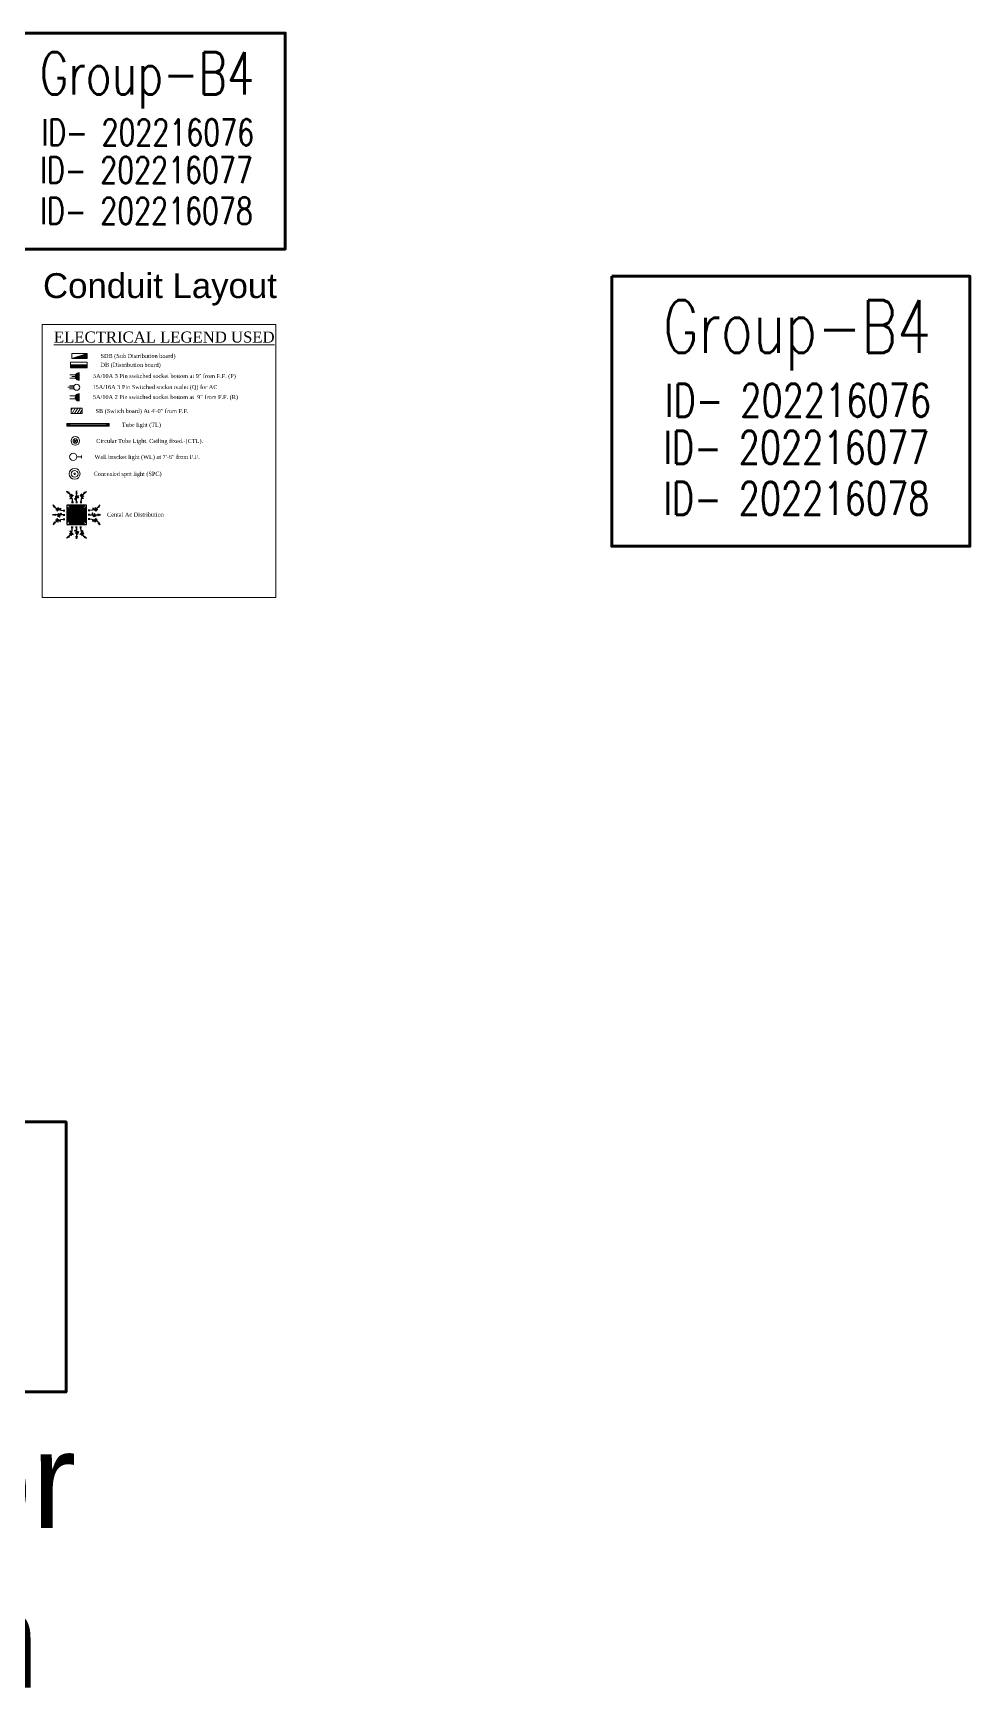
# Model space of a CAD drawing. Header units: inches. Extents: x 845 to 17085, y 908 to 10810.
# Drawn here: x 5850 to 7640, y 1078 to 4243 of the extents above; entities that cross this region are included whole.
import ezdxf
from ezdxf.enums import TextEntityAlignment as Align

# ---------------------------------------------------------------- set-up
doc = ezdxf.new("R2010")
doc.units = ezdxf.units.IN
doc.header["$LTSCALE"] = 15
doc.header["$MEASUREMENT"] = 0
for name, color, linetype in [('AIR', 7, 'Continuous'), ('AIR-00', 8, 'Continuous'), ('AIR-01', 105, 'Continuous'), ('AIR-02', 2, 'Continuous'), ('AIR-04', 40, 'Continuous'), ('Text', 255, 'Continuous')]:
    doc.layers.add(name, color=color, linetype=linetype)
for name, color, linetype, lineweight in [('E. Fixture', 6, 'Continuous', 20), ('ETEXT', 152, 'Continuous', 5), ('HATCH', 251, 'Continuous', 5), ('humans', 7, 'Continuous', 15), ('SLD', 140, 'Continuous', 9)]:
    doc.layers.add(name, color=color, linetype=linetype, lineweight=lineweight)
doc.styles.add('JASIM', font='times.ttf')
doc.styles.get("Standard").update_dxf_attribs({"font": 'arial.ttf'})
doc.styles.add('STYLE3', font='romans.shx', dxfattribs={"width": 0.75})

# ---------------------------------------------------------------- blocks, each defined once
blk = doc.blocks.new('C')
at = {"layer": 'E. Fixture'}
blk.add_hatch(color=256, dxfattribs=at).paths.add_polyline_path([(27131.11, -3595.1), (27140.34, -3595.1), (27140.34, -3591.94)])
blk.add_line((27140.34, -3591.94), (27131.11, -3595.1), dxfattribs=at)
blk.add_lwpolyline([(27131.11, -3591.94), (27140.34, -3591.94), (27140.34, -3595.1), (27131.11, -3595.1), (27131.11, -3591.94)], dxfattribs=at)
blk = doc.blocks.new('2')
at = {"layer": 'E. Fixture'}
blk.add_hatch(color=256, dxfattribs=at).paths.add_polyline_path([(27131.11, -3604.57), (27131.11, -3606.15), (27140.34, -3606.15), (27140.34, -3604.57)])
blk.add_line((27140.34, -3604.57), (27131.11, -3604.57), dxfattribs=at)
blk.add_lwpolyline([(27131.11, -3602.99), (27140.34, -3602.99), (27140.34, -3606.15), (27131.11, -3606.15), (27131.11, -3602.99)], dxfattribs=at)
blk = doc.blocks.new('05')
at = {"layer": 'E. Fixture'}
blk.add_hatch(color=256, dxfattribs=at).paths.add_polyline_path([(27124.3, -3822.6), (27124.3, -3814.6, 1.138442)])
for p, q in [((27124.3, -3822.6), (27124.3, -3814.6)), ((27122.7, -3816.8), (27113.7, -3816.8)), ((27122.7, -3820.3), (27113.7, -3820.3)), ((27122.7, -3818.6), (27116, -3818.6))]:
    blk.add_line(p, q, dxfattribs=at)
blk.add_arc((27123.8, -3818.6), 4.03, 82.5917, 277.4083, dxfattribs=at)
blk = doc.blocks.new('10')
at = {"layer": 'E. Fixture'}
blk.add_hatch(color=256, dxfattribs=at).paths.add_polyline_path([(27132.1, -3831.4), (27132.1, -3823.4, 1.138442)])
for p, q in [((27130.5, -3825.7), (27121.5, -3825.7)), ((27130.5, -3829.1), (27121.5, -3829.1)), ((27132.1, -3831.4), (27132.1, -3823.4))]:
    blk.add_line(p, q, dxfattribs=at)
blk.add_arc((27131.6, -3827.4), 4.03, 82.5917, 277.4083, dxfattribs=at)
blk = doc.blocks.new('oo')
at = {"layer": 'E. Fixture', "lineweight": 15}
for p, q in [((755.2, 589.1), (809.2, 589.1)), ((755.2, 589), (809.2, 589)), ((755.2, 589), (809.2, 589)), ((755.2, 588.9), (809.2, 588.9)), ((755.2, 588.8), (809.2, 588.8)), ((755.2, 588.6), (809.2, 588.6)), ((755.2, 588.6), (809.2, 588.6)), ((755.2, 588.5), (809.2, 588.5)), ((755.2, 588.4), (809.2, 588.4)), ((755.2, 588.4), (809.2, 588.4))]:
    blk.add_line(p, q, dxfattribs=at)
at = {"layer": 'E. Fixture', "color": 5, "lineweight": 15}
blk.add_lwpolyline([(751.2, 590.8), (813.2, 590.8), (813.2, 586.8), (751.2, 586.8), (751.2, 590.8)], dxfattribs=at)
at = {"layer": 'HATCH', "lineweight": 15}
for points in [[(751.2, 590.8), (755.2, 590.8), (755.2, 586.8), (751.2, 586.8)], [(751.6, 590.4), (754.9, 590.4), (754.9, 587.1), (751.6, 587.1)], [(751.9, 590.1), (754.6, 590.1), (754.6, 587.4), (751.9, 587.4)], [(752.2, 589.8), (754.2, 589.8), (754.2, 587.8), (752.2, 587.8)], [(752.6, 589.4), (753.9, 589.4), (753.9, 588.1), (752.6, 588.1)], [(752.9, 589.1), (753.6, 589.1), (753.6, 588.4), (752.9, 588.4)], [(813.2, 590.8), (809.2, 590.8), (809.2, 586.8), (813.2, 586.8)], [(812.8, 590.4), (809.5, 590.4), (809.5, 587.1), (812.8, 587.1)], [(812.5, 590.1), (809.8, 590.1), (809.8, 587.4), (812.5, 587.4)], [(812.2, 589.8), (810.2, 589.8), (810.2, 587.8), (812.2, 587.8)], [(811.8, 589.4), (810.5, 589.4), (810.5, 588.1), (811.8, 588.1)], [(811.5, 589.1), (810.8, 589.1), (810.8, 588.4), (811.5, 588.4)]]:
    blk.add_lwpolyline(points, close=True, dxfattribs=at)
blk = doc.blocks.new('FCU-13000P (CASSETTE SPLIT)')
at = {"layer": 'AIR-00', "ltscale": 3}
for p, q in [((0, 0.523), (0, 1)), ((-0.523, 0), (-1, 0)), ((-0.558, 0.193), (-0.487, 0.193)), ((-0.558, 0.162), (-0.487, 0.162)), ((-0.558, 0.016), (-0.487, 0.016)), ((-0.193, 0.558), (-0.193, 0.487)), ((-0.162, 0.558), (-0.162, 0.487)), ((-0.016, 0.558), (-0.016, 0.487)), ((0.016, 0.558), (0.016, 0.487)), ((0.162, 0.558), (0.162, 0.487)), ((0.193, 0.558), (0.193, 0.487)), ((0.558, 0.193), (0.487, 0.193)), ((0.558, 0.162), (0.487, 0.162)), ((0.558, 0.016), (0.487, 0.016)), ((0.523, 0), (1, 0)), ((-0.558, -0.016), (-0.487, -0.016)), ((-0.558, -0.162), (-0.487, -0.162)), ((-0.558, -0.193), (-0.487, -0.193)), ((-0.193, -0.558), (-0.193, -0.487)), ((-0.162, -0.558), (-0.162, -0.487)), ((-0.016, -0.558), (-0.016, -0.487)), ((0, -0.523), (0, -1)), ((0.016, -0.558), (0.016, -0.487)), ((0.162, -0.558), (0.162, -0.487)), ((0.193, -0.558), (0.193, -0.487)), ((0.558, -0.016), (0.487, -0.016)), ((0.558, -0.162), (0.487, -0.162)), ((0.558, -0.193), (0.487, -0.193))]:
    blk.add_line(p, q, dxfattribs=at)
at = {"layer": 'AIR-00'}
for p, q in [((0.295, -0.295), (-0.295, 0.295)), ((0.295, 0.295), (-0.295, -0.295))]:
    blk.add_line(p, q, dxfattribs=at)
at = {"layer": 'AIR-00', "ltscale": 3}
for points in [[(-0.335, 0.895), (-0.311, 0.932), (-0.416, 0.973)], [(-0.022, 0.89), (0.022, 0.89), (0, 1)], [(0.335, 0.895), (0.311, 0.932), (0.416, 0.973)], [(-0.89, 0.022), (-0.89, -0.022), (-1, 0)], [(-0.895, 0.335), (-0.932, 0.311), (-0.973, 0.416)], [(0.89, 0.022), (0.89, -0.022), (1, 0)], [(0.895, 0.335), (0.932, 0.311), (0.973, 0.416)], [(-0.895, -0.335), (-0.932, -0.311), (-0.973, -0.416)], [(0.895, -0.335), (0.932, -0.311), (0.973, -0.416)], [(-0.335, -0.895), (-0.311, -0.932), (-0.416, -0.973)], [(-0.022, -0.89), (0.022, -0.89), (0, -1)], [(0.335, -0.895), (0.311, -0.932), (0.416, -0.973)]]:
    blk.add_lwpolyline(points, close=True, dxfattribs=at)
at = {"layer": 'AIR-00'}
for points in [[(-0.323, 0.914, -0.171809), (-0.178, 0.558), (-0.178, 0.522)], [(0.323, 0.914, 0.171809), (0.178, 0.558), (0.178, 0.522)], [(-0.914, 0.323, 0.171809), (-0.558, 0.178), (-0.522, 0.178)], [(0.914, 0.323, -0.171809), (0.558, 0.178), (0.522, 0.178)], [(-0.914, -0.323, -0.171809), (-0.558, -0.178), (-0.522, -0.178)], [(-0.323, -0.914, 0.171809), (-0.178, -0.558), (-0.178, -0.522)], [(0.323, -0.914, -0.171809), (0.178, -0.558), (0.178, -0.522)], [(0.914, -0.323, 0.171809), (0.558, -0.178), (0.522, -0.178)]]:
    blk.add_lwpolyline(points, format="xyb", dxfattribs=at)
for points in [[(-0.26, -0.26), (0.26, -0.26), (0.26, 0.26), (-0.26, 0.26)], [(-0.21, -0.21), (0.21, -0.21), (0.21, 0.21), (-0.21, 0.21)], [(-0.16, -0.16), (0.16, -0.16), (0.16, 0.16), (-0.16, 0.16)], [(-0.11, -0.11), (0.11, -0.11), (0.11, 0.11), (-0.11, 0.11)], [(-0.06, -0.06), (0.06, -0.06), (0.06, 0.06), (-0.06, 0.06)]]:
    blk.add_lwpolyline(points, close=True, dxfattribs=at)
at = {"layer": 'AIR-00', "ltscale": 3}
for points in [[(-0.268, 0.84), (-0.231, 0.852), (-0.134, 0.882), (-0.422, 0.704), (0.005, 0.903), (-0.358, 0.645), (-0.239, 0.678), (-0.199, 0.69)], [(0.268, 0.84), (0.231, 0.852), (0.134, 0.882), (0.422, 0.704), (-0.005, 0.903), (0.358, 0.645), (0.239, 0.678), (0.199, 0.69)], [(-0.84, 0.268), (-0.852, 0.231), (-0.882, 0.134), (-0.704, 0.422), (-0.903, -0.005), (-0.645, 0.358), (-0.678, 0.239), (-0.69, 0.199)], [(0.84, 0.268), (0.852, 0.231), (0.882, 0.134), (0.704, 0.422), (0.903, -0.005), (0.645, 0.358), (0.678, 0.239), (0.69, 0.199)], [(-0.84, -0.268), (-0.852, -0.231), (-0.882, -0.134), (-0.704, -0.422), (-0.903, 0.005), (-0.645, -0.358), (-0.678, -0.239), (-0.69, -0.199)], [(-0.268, -0.84), (-0.231, -0.852), (-0.134, -0.882), (-0.422, -0.704), (0.005, -0.903), (-0.358, -0.645), (-0.239, -0.678), (-0.199, -0.69)], [(0.268, -0.84), (0.231, -0.852), (0.134, -0.882), (0.422, -0.704), (-0.005, -0.903), (0.358, -0.645), (0.239, -0.678), (0.199, -0.69)], [(0.84, -0.268), (0.852, -0.231), (0.882, -0.134), (0.704, -0.422), (0.903, 0.005), (0.645, -0.358), (0.678, -0.239), (0.69, -0.199)]]:
    blk.add_open_spline(points, degree=3, knots=[0.0032834, 0.0032834, 0.0032834, 0.0032834, 0.0712567, 0.1924075, 0.3347111, 0.5062145, 0.5813292, 0.5813292, 0.5813292, 0.5813292], dxfattribs=at)
for points in [[(0, 0.8), (0.077, 0.776), (-0.058, 0.755), (0.098, 0.718), (-0.087, 0.663), (0, 0.631)], [(-0.8, 0), (-0.776, -0.077), (-0.755, 0.058), (-0.718, -0.098), (-0.663, 0.087), (-0.631, 0)], [(0.8, 0), (0.776, -0.077), (0.755, 0.058), (0.718, -0.098), (0.663, 0.087), (0.631, 0)], [(0, -0.8), (0.077, -0.776), (-0.058, -0.755), (0.098, -0.718), (-0.087, -0.663), (0, -0.631)]]:
    blk.add_spline(points, degree=3, dxfattribs=at)
for points in [[(-0.416, 0.973), (-0.335, 0.895), (-0.311, 0.932)], [(0, 1), (-0.022, 0.89), (0.022, 0.89)], [(0.416, 0.973), (0.335, 0.895), (0.311, 0.932)], [(-1, 0), (-0.89, 0.022), (-0.89, -0.022)], [(-0.973, 0.416), (-0.895, 0.335), (-0.932, 0.311)], [(1, 0), (0.89, 0.022), (0.89, -0.022)], [(0.973, 0.416), (0.895, 0.335), (0.932, 0.311)], [(-0.973, -0.416), (-0.895, -0.335), (-0.932, -0.311)], [(0.973, -0.416), (0.895, -0.335), (0.932, -0.311)], [(-0.416, -0.973), (-0.335, -0.895), (-0.311, -0.932)], [(0, -1), (-0.022, -0.89), (0.022, -0.89)], [(0.416, -0.973), (0.335, -0.895), (0.311, -0.932)]]:
    blk.add_solid(points, dxfattribs=at)
at = {"layer": 'AIR-01'}
for points in [[(-0.373, 0.31), (-0.348, 0.31), (-0.348, -0.31), (-0.373, -0.31)], [(-0.31, 0.372), (0.31, 0.372), (0.31, 0.348), (-0.31, 0.348)], [(0.372, 0.31), (0.348, 0.31), (0.348, -0.31), (0.372, -0.31)], [(-0.31, -0.373), (0.31, -0.373), (0.31, -0.348), (-0.31, -0.348)]]:
    blk.add_lwpolyline(points, close=True, dxfattribs=at)
at = {"layer": 'AIR-02'}
blk.add_lwpolyline([(-0.26, -0.31), (0.26, -0.31, 0.414214), (0.31, -0.26), (0.31, 0.26, 0.414214), (0.26, 0.31), (-0.26, 0.31, 0.414214), (-0.31, 0.26), (-0.31, -0.26, 0.414214)], format="xyb", close=True, dxfattribs=at)
at = {"layer": 'AIR-04'}
blk.add_lwpolyline([(-0.41, -0.41), (0.41, -0.41), (0.41, 0.41), (-0.41, 0.41)], close=True, dxfattribs=at)
blk = doc.blocks.new('L4')
at = {"layer": 'E. Fixture'}
for radius in [8, 8, 5, 1.17]:
    blk.add_circle((39232.6, 28184.2), radius, dxfattribs=at)

msp = doc.modelspace()

# ---------------------------------------------------------------- hatches: boundary and pattern name
at = {"layer": 'E. Fixture', "lineweight": 5}
h = msp.add_hatch(dxfattribs=at)
h.set_pattern_fill('ANSI31', color=256, scale=34.669586, angle=15, style=0)
h.set_pattern_definition([(60, (-86158.139, 13185.5117), (-3.75309275, 2.1668491), [])])
h.paths.add_polyline_path([(5922.88, 3515.73), (5943.68, 3515.73), (5943.68, 3526.13), (5922.88, 3526.13)])

# ---------------------------------------------------------------- linework, layer by layer
for p, q in [((5927.69, 3566.08), (5916.23, 3566.08)), ((5928.46, 3569.08), (5919.39, 3569.08)), ((5928.46, 3563.09), (5919.39, 3563.09)), ((5934.67, 3465.5), (5927.59, 3460.61)), ((5927.67, 3466.45), (5933.59, 3460.15)), ((5933.8, 3433.17), (5942.47, 3433.17)), ((5942.47, 3430.55), (5942.47, 3435.8))]:
    msp.add_line(p, q, dxfattribs=at)
msp.add_lwpolyline([(5922.88, 3526.13), (5943.68, 3526.13), (5943.68, 3515.73), (5922.88, 3515.73)], close=True, dxfattribs=at)
for centre, radius in [((5933.48, 3566.08), 5.79), ((5930.83, 3463.49), 8.23), ((5930.83, 3463.49), 4.33), ((5926.87, 3433.17), 6.93)]:
    msp.add_circle(centre, radius, dxfattribs=at)
at = {"layer": 'humans', "linetype": 'ByBlock'}
msp.add_lwpolyline([(5867.65, 3685.76), (6313.8, 3685.76), (6313.8, 3164.37), (5867.65, 3164.37)], close=True, dxfattribs=at)
at = {"layer": 'SLD', "lineweight": 120}
for points in [[(5784.22, 4243), (6331.87, 4243), (6331.87, 3830.13), (5784.22, 3830.13)], [(6955.83, 3778.3), (7640.39, 3778.3), (7640.39, 3262.22), (6955.83, 3262.22)], [(5228.47, 2162.13), (5913.03, 2162.13), (5913.03, 1646.05), (5228.47, 1646.05)]]:
    msp.add_lwpolyline(points, close=True, dxfattribs=at)

# ---------------------------------------------------------------- block references
at = {"lineweight": 5, "xscale": 1.3, "yscale": 1.3, "zscale": 1.3}
msp.add_blockref('oo', (4938.27, 2728.69), dxfattribs=at)
at = {"layer": 'AIR', "xscale": 45.74619992990568, "yscale": 45.74619992990568, "zscale": 45.74619992990568}
msp.add_blockref('FCU-13000P (CASSETTE SPLIT)', (5933.24, 3322.3), dxfattribs=at)
at = {"layer": 'E. Fixture', "lineweight": 5}
for name, p, xscale, yscale, zscale in [('2', (-88141.12, 16105.76), 3.466958574796445, 3.466958574786986, 3.466958574792772), ('C', (-80268.15, 15042.05), 3.176875000007567, 3.176875000007567, 3.176874999999999), ('05', (-41080.92, 10206.21), 1.733479287398222, 1.733479287393493, 1.733479287396386), ('10', (-41094.46, 10181.53), 1.733479287398222, 1.733479287393493, 1.733479287396386), ('L4', (-45072.83, -33238.81), 1.3, 1.3, 1.3)]:
    msp.add_blockref(name, p, dxfattribs=dict(at, xscale=xscale, yscale=yscale, zscale=zscale))

# ---------------------------------------------------------------- texts
at = {"layer": 'ETEXT', "color": 3, "lineweight": 5, "style": 'JASIM'}
msp.add_text('%%UELECTRICAL LEGEND USED', height=21.1148, dxfattribs=at).set_placement((5889.97, 3651.51))
at = {"layer": 'ETEXT', "lineweight": 5, "style": 'JASIM'}
for s, p in [('DB (Distribution board)', (5978.99, 3605.02)), ('SDB (Sub Distribution board)', (5978.99, 3622.02)), ('5A/10A 3 Pin switched socket bottom at 9" from F.F. (P)', (5964.67, 3583.73)), ('15A/16A 3 Pin Switched socket outlet (Q) for AC', (5963.6, 3562.63)), ('5A/10A 2 Pin switched socket bottom at  9" from F.F. (R)', (5964.55, 3543.58)), ('SB (Switch board) At 4\'-0" from F.F.', (5969.35, 3516.82)), ('Tube light (TL)', (6019.72, 3490.45)), ('Circular Tube Light. Ceiling fixed.-(CTL).', (5970.81, 3459.54)), ('Wall bracket light (WL) at 7\'-6" from F.F.', (5967.57, 3429.1)), ('Concealed spot light (SPC)', (5965.68, 3396.77)), ('Cental Ac Distribution', (5991.48, 3318.8))]:
    msp.add_text(s, height=7.8, dxfattribs=at).set_placement(p)
at = {"layer": 'humans', "linetype": 'ByBlock', "attachment_point": 1}
for s, insert, char_height in [('Conduit Layout', (5869.1, 3784.18), 47.5662), ('Floor Plan', (5350.37, 1568.85), 182.947)]:
    msp.add_mtext_dynamic_manual_height_columns(s, width=979.7067, gutter_width=30, heights=[0], dxfattribs=dict(at, insert=insert, char_height=char_height))
at = {"layer": 'Text', "color": 0, "style": 'STYLE3', "width": 0.75}
for s, height, p in [('Group-B4', 80.64, (6067.65, 4166.18)), ('ID- 202216076', 50.4, (6069.16, 4053.35)), ('ID- 202216077', 50.4, (6066.69, 3981.34)), ('ID- 202216078', 50.4, (6066.69, 3903.33))]:
    msp.add_text(s, height=height, dxfattribs=at).set_placement(p, align=Align.MIDDLE_CENTER)
at = {"layer": 'Text', "style": 'STYLE3', "width": 0.75}
for s, height, p in [('Group-B4', 100.8, (7310.12, 3682.29)), ('ID- 202216076', 63, (7312, 3541.25)), ('ID- 202216077', 63, (7308.91, 3451.24)), ('ID- 202216078', 63, (7308.91, 3353.72))]:
    msp.add_text(s, height=height, dxfattribs=at).set_placement(p, align=Align.MIDDLE_CENTER)

doc.saveas('drawing.dxf')
